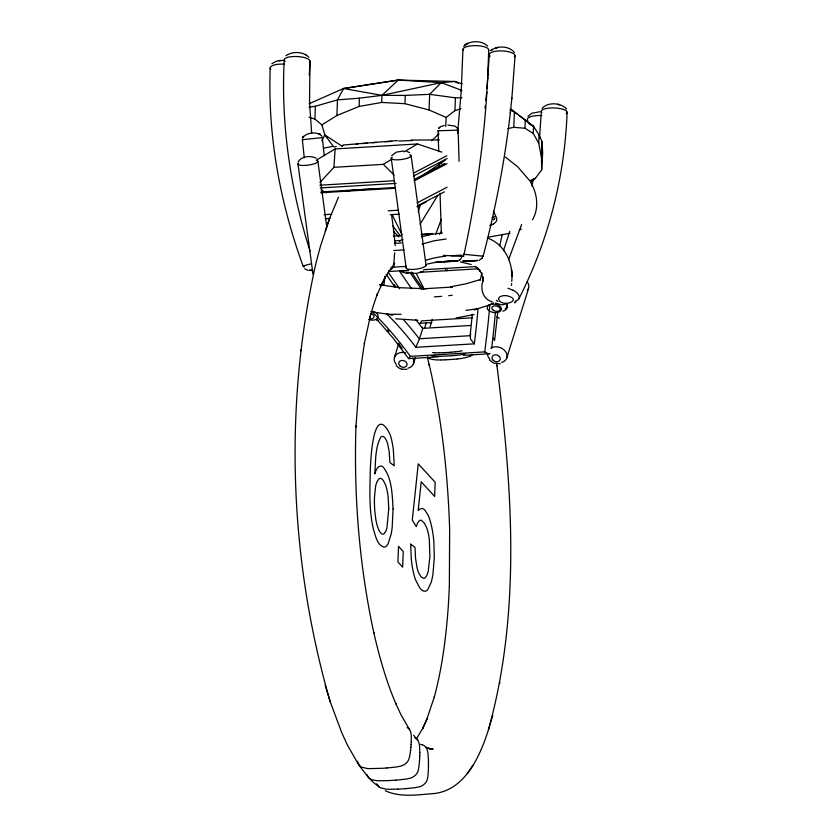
<?xml version="1.0" encoding="UTF-8"?>
<svg xmlns="http://www.w3.org/2000/svg" width="837" height="837" viewBox="0 0 837 837"><rect width="100%" height="100%" fill="white"/><g stroke="black" fill="none" stroke-linecap="round" stroke-linejoin="round"><path stroke-width="1.26" d="M452.325 260.433L452.179 261.165A10.578 9.762 14.9 0 1 450.055 261.479A269.127 152.616 -87.5 0 0 427.268 264.094M419.808 752.672L419.599 746.656A27.485 24.89 -42.6 0 0 419.306 744.386L419.17 743.748A14.972 13.559 -42.6 0 0 418.531 741.687A8.747 7.92 -42.6 0 0 416.251 738.569M309.387 74.409L309.355 75.163L309.972 61.174L309.523 101.884L311.667 133.407M419.808 752.735L419.745 755.539M491.643 303.203L491.528 303.967A10.578 7.92 -71.8 0 1 489.875 304.794L478.053 308.623A269.242 23.122 -78.3 0 1 474.621 341.412L474.328 343.829L415.78 347.313M488.117 238.304C505.349 244.686 513.625 263.979 511.752 281.399M270.152 67.943L269.891 82.549C269.368 145.282 281.797 207.722 303.256 266.543M462.934 49.414L461.229 91.369M449.364 586.266L449.647 529.392C447.868 473.92 441.821 418.427 429.13 364.336L429.381 365.413L427.299 357.221M419.745 755.612L419.64 758.437M428.439 769.245L428.46 760.477M488.724 50L487.657 78.699M428.429 769.36L427.979 775.627A27.454 25.696 -55.1 0 1 427.581 778.012C426.985 783.275 422.225 786.654 417.244 787.251A49.791 46.59 -55.1 0 1 414.849 787.68L405.757 788.653M284.214 59.793C280.813 124.431 290.46 189.403 310.014 250.995M333.398 146.412L324.85 134.977L321.879 124.891L314.89 119.074L315.382 106.257L337.489 99.875L359.418 98.18L381.975 95.355L441.245 82.622L454.889 81.482L462.15 83.836M321.879 124.891L336.892 115.537L337.489 99.875L343.526 88.513L398.245 80.059L454.889 81.482L458.32 83.355M336.892 115.537L359.104 106.435L359.418 98.18M359.104 106.435L381.703 102.449L381.975 95.355L398.245 80.059L441.245 82.622L461.909 90.459M460.905 108.758L454.941 110.63L446.142 117.4L429.067 109.982L404.951 103.673L405.265 95.418L429.663 94.319L455.433 97.824L461.919 97.824M429.067 109.982L429.663 94.319L441.245 82.622M454.941 110.63L455.433 97.824M507.913 128.574L513.803 127.329L514.399 111.666L510.277 108.664M530.658 182.131L535.565 178.124L541.675 169.89L541.466 157.419L538.735 143.211L533.284 133.481L524.977 128.249L525.291 119.994L514.399 111.666L509.817 110.139M533.284 133.481L533.556 126.397L525.291 119.994M538.735 143.211L539.049 134.956L533.556 126.397L518.93 115.485M541.466 157.419L542.062 141.756L539.049 134.956M411.27 741.697L411.281 735.943A27.485 23.729 -33.9 0 0 411.061 733.777L410.946 733.16A14.972 12.921 -33.9 0 0 410.381 731.193A8.747 7.543 -33.9 0 0 408.205 728.221M411.27 741.749L411.113 744.428M445.734 126.408L446.142 117.4M419.63 758.51L419.473 761.293M541.33 111.342L539.541 137.969M449.385 586.026L448.444 604.115C446.278 635.388 442.459 666.691 434.298 697.022L434.445 696.499L426.86 719.213L422.612 728.703L427.226 718.408L426.86 719.213M463.29 256.227L463.604 256.31C475.207 202.523 483.284 147.929 486.841 93.001L486.872 92.394M489.31 54.489L486.967 88.607M567.109 112.242C564.734 176.994 548.319 241.161 518.835 298.893M486.841 93.001L487.699 78.019M482.803 281.263L483.043 277.037L482.928 280.615L482.405 275.718M515.058 55.891L511.825 98.672M319.912 182.518L333.911 167.316L335.135 148.934L417.433 143.974L441.8 152.093M411.113 744.501L410.904 747.2M461.271 90.762L457.598 133.418M419.463 761.492L418.814 767.383A27.454 24.859 -42.6 0 1 418.333 769.768C417.496 774.978 412.641 778.148 407.692 778.745A49.791 45.083 -42.6 0 1 405.286 779.163L396.215 780.126M410.904 747.274L410.643 749.931M511.637 283.597L511.449 285.407M486.517 93.639L485.816 100.597M329.203 219.629L320.404 246.413L316.083 262.588C283.565 406.583 289.257 559.618 330.071 701.333L341.642 732.438L347.564 745.348L358.989 765.28L368.521 777.542L373.7 782.71L380.239 787.722L386.139 789.124A49.781 46.579 -55.1 0 0 388.525 789.27L397.753 789.145M497.628 313.404L494.636 340.052M300.609 350.944L300.713 349.992M463.279 254.239L483.169 256.195C495.42 209.135 504.763 161.29 510.308 112.974L510.371 112.399M485 108.224L485.272 105.682M510.308 112.974L511.888 98.023M410.622 750.119L409.774 755.748A27.454 23.708 -33.9 0 1 409.209 758.029C408.121 763.156 403.172 766.033 398.286 766.629A49.791 42.98 -33.9 0 1 395.87 767.048L386.809 767.979M541.675 169.89L542.669 152.794L542.062 141.756M383.859 285.605L385.03 276.524M385.271 790.714C399.751 797.483 416.282 794.972 431.63 793.738C464.305 791.907 479.894 756.763 488.431 729.78L488.599 729.205C521.441 611.125 512.056 486.035 496.99 365.905L496.885 365.235M499.835 683.055L499.919 682.469M531.924 186.034L533.179 180.112M499.699 245.879L502.252 234.412M480.103 280.458L481.945 272.977M430.092 326.712L432.352 319.357M488.431 729.78L492.752 715.091M509.827 231.284L503.466 250.755M394.509 357.169L398.778 343.536M413.426 363.813L415.372 357.577M424.757 327.654L426.42 322.36M528.586 288.367L506.688 358.194M521.608 224.504L508.561 259.742M470.75 333.785L470.132 335.7L419.473 338.744L422.748 328.554L415.811 319.744M418.144 211.782L420.572 204.364M302.377 138.335C305.725 132.256 317.464 130.949 322.015 136.274M325.206 231.096L329.736 218.091L338.525 197.124M483.106 280.824C480.051 287.384 482.342 299.426 492.135 301.707M435.857 233.962L441.319 219.325M399.667 241.474L400.421 240.481L403.131 239.727M298.077 162.054C301.289 156.09 310.736 155.263 316.229 158.256M380.406 286.463L385.376 276.869L376.88 295.189L377.403 293.86L373.574 304.94L370.048 317.16L370.383 315.936L364.325 343.662L364.472 342.856L359.858 374.369L355.913 427.006L355.976 425.656C353.727 495.138 359.104 565.017 373.877 632.992L373.689 632.134C379.245 656.543 386.077 680.743 395.87 703.812L395.619 703.237L400.724 714.243L409.544 729.644M385.376 276.869L384.779 278.01L389.393 270.864M321.753 140.616L324.85 134.977L342.176 146.276M422.999 727.845L416.387 738.956M408.874 358.539L410.392 356.363L484.78 351.875L487.72 353.549L490.063 353.632M415.958 347.01L419.41 338.964L418.008 337.154A274.62 123.049 70 0 0 403.758 320.037M420.08 224.211L437.688 195.534M439.561 234.412L441.622 231.117M532.447 219.849C539.279 208.403 537.364 193.316 530.574 182.246M391.737 155.494L396.403 152.125L403.748 150.984M467.318 773.702L472.842 765.436M438.588 128.438L440.775 126.575L444.301 125.435M528.021 116.395L531.736 113.236L539.886 111.76M481.955 258.507L482.52 257.775L479.224 260.317M542.083 108.371C547.743 102.041 559.283 102.7 565.603 107.9M463.677 46.453L467.684 43.294L464.598 45.365C470.206 40.594 481.85 40.113 487.594 46.119M420.216 323.103L421.681 320.853L472.581 317.778M439.645 127.276L438.818 128.124M394.74 252.847L394.311 256.248A49.341 46.025 46.5 0 1 394.122 260.422L393.965 261.709A16.049 14.972 46.5 0 1 390.795 269.681M494.353 218.844L493.129 219.838L494.887 218.624M431.515 140.762L439.069 133.794M443.798 164.743L445.012 163.644M409.042 272.475L405.349 272.988L399.531 271.178L411.595 288.713M271.899 63.685L276.524 61.122L283.157 60.358M285.951 55.671C292.448 51.109 303.224 51.392 308.895 57.261M491.057 50.398L492.418 49.352L491.005 50.513C497.46 45.376 509.231 45.753 514.441 52.564M438.714 151.591L438.044 130.781L439.132 130.572M457.326 130.017L458.101 130.143L438.044 130.781M459.503 260.045C457.87 261.918 449.249 260.433 443.662 261.604M530.177 181.775L535.565 178.124L529.894 180.792M422.947 175.278L445.253 160.16M478.011 308.633L474.767 309.847A6.884 3.097 -59.4 0 1 474.286 309.847M422.486 271.648L423.323 271.136M316.365 160.16L335.135 148.934M333.911 167.316L383.294 164.345L392.103 159.082M404.219 151.853L417.433 143.974M417.485 178.626L420.791 176.649M514.493 302.837L515.958 302.021M413.405 173.186L446.812 155.734M413.781 175.937L447.188 158.486M414.409 179.4L444.457 163.696M414.043 180.928L447.063 163.675M417.098 202.889L447.021 187.247M419.306 204.95L421.231 203.946M422.193 203.443L430.856 198.913M431.819 198.411L435.679 196.392M436.642 195.889L444.342 191.861M416.931 206.749L426.159 201.937M427.581 234.789L432.447 233.649L421.011 234.37M309.198 103.694L343.526 88.513L398.245 80.059M304.27 157.827L302.356 139.695L303.433 139.507M324.222 155.724L322.308 137.592L302.398 139.706M519.327 229.934L521.325 229.118M422.162 244.101L434.131 240.774L446.152 238.995M480.082 279.652L466.219 283.753L450.84 286.756M421.482 236.777L432.028 234.266L442.417 232.989M376.828 320.644L378.272 320.215M465.456 353.716L463.96 354.103A29.483 17.88 -16.5 0 1 460.632 354.752L459.942 354.867A54.049 32.789 -16.5 0 1 456.876 355.265M477.791 308.686L465.947 310.391M510.005 233.241L487.94 237.258M323.616 148.159L332.163 146.485M474.077 314.513L456.175 317.966M456.604 261.207L457.651 260.945L450.003 261.479M483.169 256.195L482.457 256.237M334.005 146.946L336.275 146.569M421.66 234.758L432.018 233.669A13.015 11.948 -61 0 1 432.363 233.69L432.447 233.649M456.008 261.301L452.765 261.196L456.531 260.872L448.036 261.123L452.702 261.196L451.75 260.736M308.947 107.22L315.382 106.257M406.96 369.347L401.959 369.243M500.223 363.718L493.652 363.101L489.446 360.046M461.365 255.139L451.133 255.745M452.367 287.363L450.777 287.541M280.96 60.4L278.784 60.641M341.737 145.816L342.888 145.68M455.318 351.833L455.872 351.77A54.049 33.532 -17 0 0 458.938 351.373L459.628 351.258A29.483 18.288 -17 0 0 462.118 350.787M343.034 145.031L397.387 140.553M356.143 144.215L357.65 144.058M455.035 351.864L451.269 352.21M456.092 355.348L452.053 355.715M457.169 359L457.891 358.916A54.049 32.015 -16 0 0 460.967 358.529L461.647 358.414A29.483 17.462 -16 0 0 464.974 357.786L467.255 357.169A11.854 7.02 -16 0 0 470.122 356.039M456.992 359.021L453.256 359.355M362.526 143.566L367.024 143.148M451.248 352.21L447.628 352.471M312.546 269.807L308.884 270.299L312.536 270.654M453.068 359.366L445.263 359.837M451.561 355.756L440.22 356.311M386.778 767.979L383.168 768.23M396.152 780.126L388.127 780.618M405.61 788.663L402.168 788.904M463.572 256.31L461.208 256.3M401.122 314.293L388.546 314.304L372.109 311.887A10.599 10.18 20.2 0 1 371.283 311.678L371.073 311.615M384.853 141.798L391.706 141.38M400.996 235.657L393.369 236.139M359.795 189.706L352.115 190.313A50.366 23.844 5.7 0 0 348.788 190.721L348.15 190.815A26.512 12.555 5.7 0 0 345.168 191.391M439.446 162.702L441.591 162.566M439.143 163.487L441.727 163.33M319.849 185.218L394.436 180.719M320.236 187.959L396.1 183.387M321.042 191.966L395.535 187.478M320.895 192.74L395.482 188.241M323.961 214.701L331.672 214.23M388.253 210.819L398.538 210.202M330.186 218.331L325.174 218.75M390.22 214.711L399.354 214.167M395.095 240.836L401.195 240.47M394.384 243.379L401.362 242.96M393.777 250.525L404.062 249.907M390.921 267.317L406.353 266.386M388.807 271.502L408.571 270.32M399.531 271.178L408.425 270.644M423.668 269.723L475.772 266.584M406.74 273.092L411.647 272.789M420.247 272.276L478.743 268.75M452.074 287.06L424.003 288.755L416.376 273.751M419.986 323.291L431.725 322.59M422.8 328.355L470.31 325.488M408.665 358.654L438.661 356.834M463.374 355.348L489.352 353.789M360.768 189.643L368.604 189.319A50.366 23.844 5.7 0 1 372.162 189.308L372.863 189.329A26.512 12.555 5.7 0 1 376.284 189.507M382.195 768.282L369.556 768.628A49.781 42.98 -33.9 0 1 367.181 768.512L360.757 766.88L357.87 762.884M401.195 788.956L397.784 789.145M446.655 352.523L439.383 352.816M435.355 262.18L449.731 261.489M398.653 141.024L412.536 140.543M388.075 780.618L378.973 780.754A49.781 45.072 -42.6 0 1 376.587 780.618L372.046 779.802L368.981 778.044M445.064 359.847L441.287 359.962M449.469 261.5L448.109 261.552M447.533 261.573L445.954 261.615M447.9 125.058L455.108 126.136L457.902 128.804M445.493 261.625L443.641 261.636M410.883 140.082L439.362 139.915M391.653 314.848L387.165 314.189M441.015 359.962L440.534 359.962A54.049 32.015 -16 0 1 437.584 359.941L436.935 359.91A29.473 17.462 -16 0 1 433.869 359.659L431.871 359.293A11.854 7.02 -16 0 1 429.59 358.487M438.933 352.816L438.515 352.816A54.049 33.532 -17 0 1 435.564 352.785L434.916 352.754M426.2 288.765L400.421 287.719L379.904 284.81L383.503 285.469M405.265 95.418L381.975 95.355L343.526 88.513M460.685 256.289L443.244 255.369M417.945 320.268L395.775 318.803M381.703 102.449L404.951 103.673M429.088 748.665L433.189 748.937L426.933 748.299M513.803 127.329L524.977 128.249M371.346 311.636C382.53 312.075 378.586 323.155 368.657 319.42M460.287 261.887L471.137 264.502M500.348 304.48L495.609 303.13M558.854 104.594L557.578 104.353L559.66 104.74M379.967 284.81L383.545 285.48M431.61 355.777L432.855 355.987A29.473 17.88 -16.5 0 0 435.92 356.248L436.569 356.28A54.049 32.789 -16.5 0 0 439.519 356.311M307.713 270.309L304.72 268.771M429.276 748.602L431.693 749.22L426.232 747.221M508.017 288.305L513.081 290.24M499.312 318.238L496.759 316.899M308.989 117.201L314.89 119.074M305.233 54.478L306.007 54.834M401.886 369.232L398.789 367.924L396.183 365.675M407.012 151.434L409.502 152.637M320.937 189.894L326.378 192.845M529.11 123.792L533.556 126.397M321.795 192.405L322.695 192.939M474.924 266.407L478.22 268.646L476.588 267.495L480.511 271.429L479.277 269.796L482.028 274.421M505.171 156.885L517.653 166.741L529.455 180.405M379.077 787.01L376.671 783.798M510.57 109.249L516.837 113.926M474.328 343.829L470.446 338.995L470.279 334.005A274.62 24.807 -78.6 0 0 472.256 314.21M496.477 300.368L497.963 301.582M383.294 164.345L394.154 175.059M393.369 231.347L398.904 236.871M377.142 319.776L393.264 338.294L408.561 358.529M413.562 735.221L417.642 740.054M393.223 226.45L400.212 235.804M368.259 777.217L367.056 774.696M566.011 108.433L566.471 109.103M411.385 272.046L423.449 289.581M410.831 273.772L421.555 289.361M388.159 272.151L399.552 288.713M394.206 284.632L395.639 286.714M386.171 274.316L395.043 287.185M493.38 211.133L496.215 217.16A63.078 19.91 2.2 0 1 496.77 219.378L496.718 220.068A28.835 9.102 2.2 0 1 493.317 223.908M493.506 338.158L494.029 339.226A5.106 2.867 54.1 0 1 494.259 340.209M392.323 215.067L402.053 234.747M325.154 685.21L330.28 702.013M357.828 762.758L357.504 761.304M391.507 214.523L393.045 225.613M496.592 363.331L496.99 365.905M426.043 265.183L411.145 155.734M391.256 158.35L406.186 267.934M317.872 161.353L326.817 227.026M297.982 163.968L312.912 273.553M393.066 225.76L393.746 231.336M393.767 231.483L394.938 242.489M394.991 243.138L395.2 245.649M511.867 275.038L511.48 269.734L511.962 276.472M458.101 130.143L459.094 161.353M439.09 163.288L439.174 165.893M440.053 193.201L441.34 233.513M428.46 760.278L428.063 754.242A27.485 25.717 -55.1 0 0 427.676 751.846L427.529 751.26A14.972 14.009 -55.1 0 0 426.797 749.052A8.747 8.182 -55.1 0 0 424.401 745.83A10.494 9.824 -55.1 0 0 422.089 744.752M447.513 269.817A5.733 1.622 86.6 0 1 445.274 268.426M527.184 281.787A10.034 7.711 17.4 0 1 527.383 290.439M490.838 348.025A10.034 7.784 18 0 1 505.454 351.414A10.034 7.784 18 0 1 501.645 362.452M489.927 359.219A10.034 7.784 18 0 1 487.427 353.465M412.798 357.964A10.034 7.784 18 0 1 407.954 368.186M396.34 364.503A10.034 7.784 18 0 1 395.493 355.401A10.034 7.784 18 0 1 405.621 352.806M472.602 354.564A16.049 9.51 -16 0 1 470.321 356.185M429.297 358.654A16.049 9.5 -16 0 1 427.738 357.033M434.916 352.743A29.473 18.288 -17 0 1 432.593 352.576M489.781 305.139A269.127 23.07 -78.3 0 1 484.665 352.241M372.109 311.887A269.148 121.438 69.6 0 1 410.381 356.363M387.51 329.945A274.086 122.809 70 0 1 388.87 331.546M398.245 343.212A274.086 122.809 70 0 1 402.21 348.454M422.423 327.173A7.271 1.632 -72.2 0 1 422.539 327.351M422.664 328.24A4.834 0.649 -68.5 0 1 422.528 328.847M386.704 313.854A268.834 121.48 69.6 0 1 415.811 347.104M393.003 314.963A6.487 5.106 45 0 1 391.737 314.921M493.589 302.837A6.602 5.943 -41.3 0 1 491.622 303.862M495.295 313.32A274.107 24.807 -78.6 0 1 491.643 348.297M452.189 295.262A160.516 82.685 7.2 0 1 448.705 295.67M441.622 296.35A160.516 82.685 7.2 0 1 434.403 296.842M453.131 260.767A6.602 6.005 -44 0 1 452.315 261.102M425.562 260.338A274.107 153.914 -87.6 0 1 445.514 256.279M505.82 303.685A10.128 7.313 45.4 0 1 500.359 304.553M462.045 255.745A10.128 4.876 85.4 0 1 459.513 260.108M420.592 744.323A16.165 15.118 -55.1 0 1 422.089 744.731M414.849 737.857A10.494 9.5 -42.6 0 1 416.198 738.621M407.117 727.677A10.494 9.061 -33.9 0 1 407.389 727.813M394.645 263.174A16.049 15.035 49 0 1 392.019 268.436M391.747 268.206A11.854 11.101 49 0 1 390.534 269.158M390.523 269.462A11.854 11.059 46.5 0 1 388.818 270.728M392.94 267.076A11.854 11.143 51.5 0 1 391.392 268.248M393.945 266.292A16.049 15.087 51.5 0 1 393.714 266.637M317.014 160.495A10.034 2.469 -7.8 0 1 308.696 165.046A10.034 2.469 -7.8 0 1 298.328 163.246M313.436 274.243A10.034 2.595 -8 0 1 313.519 272.475M409.816 154.699A10.034 2.469 -7.8 0 1 401.572 159.48A10.034 2.469 -7.8 0 1 392.229 157.115M421.063 271.606A4.248 1.172 -8.3 0 1 418.165 272.988A4.248 1.172 -8.3 0 1 413.76 273.249M412.997 273.008A4.248 1.172 -8.3 0 1 412.704 272.443M425.698 264.597A10.034 2.595 -8 0 1 416.407 269.127A10.034 2.595 -8 0 1 406.395 267.275M285.208 61.425A12.9 3.944 3.1 0 1 296.539 56.508A12.9 3.944 3.1 0 1 309.355 62.283M270.759 69.272A12.9 4.29 2.2 0 1 284.36 64.177M304.27 266.877A12.973 1.402 -9.6 0 1 310.987 263.906M527.823 120.654A12.9 4.195 1.3 0 1 541.685 115.569M506.636 303.465A12.932 7.251 17.3 0 1 502.828 311.186M541.937 112.535A12.9 3.85 2.2 0 1 554.743 107.963A12.9 3.85 2.2 0 1 566.157 113.665M513.123 290.209A12.973 6.434 15.8 0 1 515.017 301.215M490.22 56.236A12.9 4.248 2.8 0 1 501.844 50.921A12.9 4.248 2.8 0 1 514.389 57.083M463.164 50.251A12.9 4.07 1.1 0 1 476.002 45.648A12.9 4.07 1.1 0 1 488.431 50.806M493.506 223.95A38.272 12.084 2.2 0 1 489.833 225.446M372.298 142.708A282.843 89.277 2.2 0 1 376.472 142.384M495.347 216.626A47.113 14.867 2.2 0 1 492.135 217.505M506.395 303.569A10.023 6.152 12.8 0 1 505.234 308.769M370.352 313.54A4.248 2.741 8 0 1 373.982 316.867A4.248 2.741 8 0 1 369.42 318.939M393.066 508.938L392.187 527.383A46.328 13.141 86.6 0 1 391.161 534.037L388.127 543.736A34.526 9.803 86.6 0 1 386.223 546.237A35.593 10.096 86.6 0 1 384.12 547.147C377.068 545.264 375.646 535.931 373.595 529.988C369.253 511.972 369.703 493.244 370.216 474.861C370.174 466.669 372.413 399.688 389.843 433.89A31.011 8.799 86.6 0 1 393.317 449.448L394.258 465.79L389.906 462.537L389.153 451.216L387.667 443.945A19.439 5.514 86.6 0 0 386.119 439.864L384.926 437.96A25.194 7.146 86.6 0 0 384.089 437.081A22.725 6.445 86.6 0 0 380.689 437.301C374.84 448.454 375.823 461.773 374.725 473.972C375.823 470.969 376.953 466.24 380.845 466.031A35.677 10.128 86.6 0 1 383.304 467.224C392.271 478.858 392.166 494.897 393.066 508.938M410.685 544.155L411.249 558.614A34.652 9.835 86.6 0 0 412.599 568.469A36.389 10.326 86.6 0 0 413.227 571.566A34.882 9.898 86.6 0 0 415.518 579.727L419.504 587.543A54.782 15.547 86.6 0 0 421.388 589.666L423.449 591.048L425.384 591.236A36.001 10.211 86.6 0 0 427.759 589.635L431.149 582.374A43.744 12.409 86.6 0 0 432.949 574.182L434.288 557.955L433.89 542.041A36.974 10.494 86.6 0 0 432.792 532.771L432.488 530.982A40.699 11.551 86.6 0 0 431.463 525.845L430.312 521.325A33.982 9.646 86.6 0 0 428.094 515.226L424.966 510.256A35.468 10.065 86.6 0 0 421.984 508.488L419.86 509.042L418.176 510.56L421.21 481.83L434.644 496.446L435.188 482.29L418.249 463.855L412.285 520.07L416.282 526.63A27.244 7.732 86.6 0 1 419.243 520.813A23.384 6.633 86.6 0 1 421.398 520.332L424.537 523.334L427.016 528.681A22.327 6.34 86.6 0 1 428.366 533.765A23.635 6.706 86.6 0 1 429.339 539.771L429.883 556.574L428.282 570.886A26.815 7.606 86.6 0 1 426.943 575.061L425.667 577.248A23.426 6.644 86.6 0 1 423.909 578.367L421.137 576.923L418.657 572.79A21.448 6.089 86.6 0 1 416.962 567.329L415.508 557.902L415.037 547.408L410.685 544.155M388.734 508.854L386.924 527.948A24.294 6.895 86.6 0 1 385.909 530.993L384.141 533.703A20.779 5.901 86.6 0 1 382.519 534.163L381.128 533.368A24.158 6.853 86.6 0 1 377.184 525.469A23.499 6.665 86.6 0 1 375.708 518.616L374.924 512.265A34.725 9.856 86.6 0 1 374.495 497.073L375.593 486.485A23.865 6.769 86.6 0 1 377.006 481.746L378.826 478.984A23.164 6.57 86.6 0 1 380.825 478.45L382.268 479.329A30.205 8.569 86.6 0 1 383.398 480.647L385.397 484.518A21.448 6.089 86.6 0 1 386.746 488.965L386.987 489.99A23.635 6.706 86.6 0 1 387.625 493.307A22.997 6.529 86.6 0 1 388.127 496.875L388.734 508.854M501.583 308.832C500.191 316.501 481.568 311.197 488.881 304.982C492.951 303.392 500.149 303.883 501.583 308.832M462.955 261.018L470.949 261.322A8.307 0.816 -1.8 0 0 475.008 261.039L477.896 260.412L462.976 260.987M498.465 298.589C500.934 308.811 524.328 299.866 506.898 295.754A8.307 4.29 6.8 0 0 502.639 295.785L499.699 296.821L498.465 298.589M398.538 546.425L397.931 562.004L402.649 567.141L403.256 551.562L398.538 546.425M303.412 136.4L302.722 137.31L303.412 136.4M497.712 47.447L495.682 47.887L497.712 47.447M320.257 134.38L319.033 133.805L320.257 134.38M493.171 360.287A4.248 3.348 18.7 0 0 500.16 359.669A4.248 3.348 18.7 0 0 495.127 354.836A4.248 3.348 18.7 0 0 493.171 360.287M399.898 365.905A4.248 3.348 18.7 0 0 406.897 365.288A4.248 3.348 18.7 0 0 401.854 360.454A4.248 3.348 18.7 0 0 399.898 365.905M493.317 310.307A4.248 2.647 13.2 0 0 500.128 309.648A4.248 2.647 13.2 0 0 494.562 305.882A4.248 2.647 13.2 0 0 493.317 310.307"/></g></svg>
